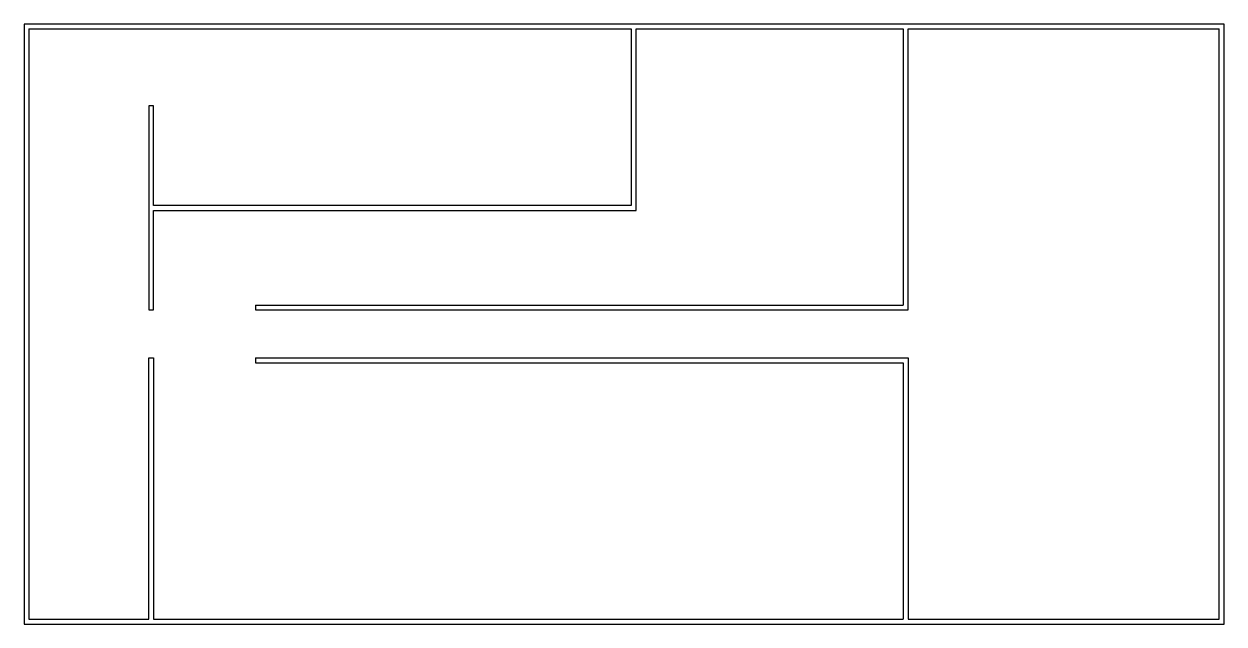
# Model space of a CAD drawing. Header units: millimetres. Extents: x 2200 to 2250, y 2025 to 2050.
import ezdxf

# ---------------------------------------------------------------- set-up
doc = ezdxf.new("R2010")
doc.units = ezdxf.units.MM

msp = doc.modelspace()

# ---------------------------------------------------------------- linework, layer by layer
for p, q in [((2200, 2050), (2200, 2025)), ((2250, 2050), (2200, 2050)), ((2200, 2050), (2200, 2050)), ((2250, 2025), (2250, 2050)), ((2200.2, 2049.8), (2200.2, 2025.2)), ((2200.2, 2049.8), (2225.3, 2049.8)), ((2225.3, 2049.8), (2225.3, 2042.435)), ((2225.5, 2042.235), (2225.5, 2049.8)), ((2225.5, 2049.8), (2236.637, 2049.8)), ((2236.637, 2049.8), (2236.637, 2038.285)), ((2236.837, 2038.085), (2236.837, 2049.8)), ((2236.837, 2049.8), (2249.8, 2049.8)), ((2249.8, 2025.2), (2249.8, 2049.8)), ((2205.4, 2046.585), (2205.2, 2046.585)), ((2205.2, 2046.585), (2205.2, 2038.085)), ((2205.4, 2042.435), (2205.4, 2046.585)), ((2225.3, 2042.435), (2205.4, 2042.435)), ((2205.4, 2038.085), (2205.4, 2042.235)), ((2205.4, 2042.235), (2225.5, 2042.235)), ((2205.2, 2038.085), (2205.4, 2038.085)), ((2209.641, 2038.285), (2209.641, 2038.085)), ((2209.641, 2038.285), (2236.637, 2038.285)), ((2209.641, 2038.085), (2236.837, 2038.085)), ((2205.2, 2025.2), (2205.2, 2036.085)), ((2205.2, 2036.085), (2205.4, 2036.085)), ((2205.4, 2036.085), (2205.4, 2025.2)), ((2209.641, 2036.085), (2236.837, 2036.085)), ((2209.641, 2036.085), (2209.641, 2035.885)), ((2236.837, 2036.085), (2236.837, 2025.2)), ((2209.641, 2035.885), (2236.637, 2035.885)), ((2236.637, 2035.885), (2236.637, 2025.2)), ((2200, 2025), (2250, 2025)), ((2200.2, 2025.2), (2205.2, 2025.2)), ((2205.4, 2025.2), (2236.637, 2025.2)), ((2236.837, 2025.2), (2249.8, 2025.2))]:
    msp.add_line(p, q)

doc.saveas('drawing.dxf')
